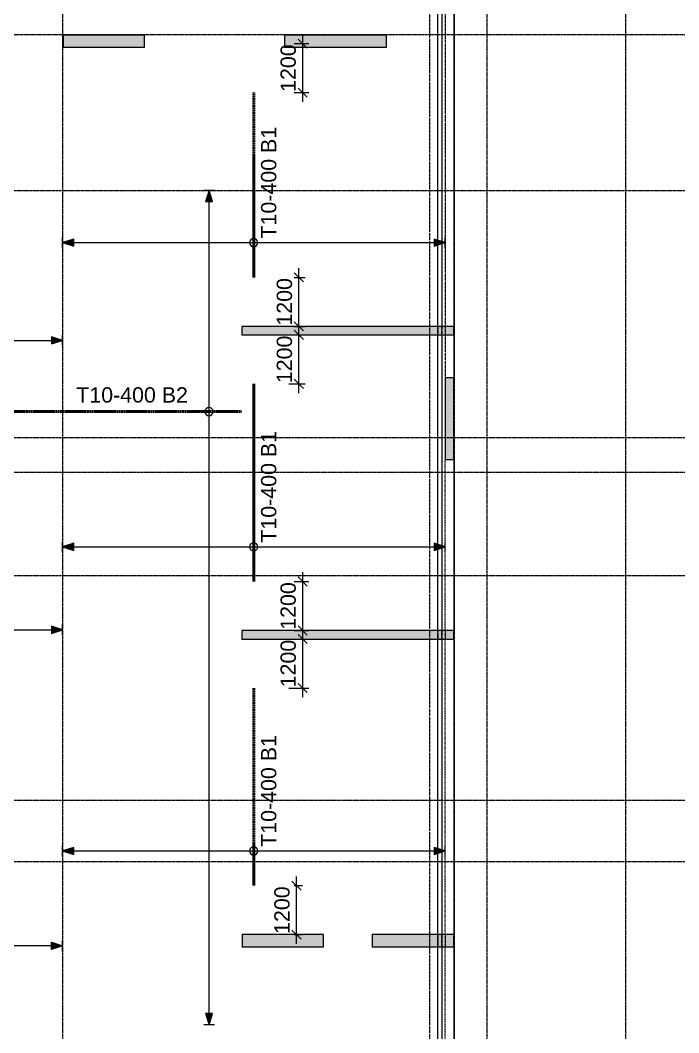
# Model space of a CAD drawing. Header units: millimetres. Extents: x -53802 to 55300, y -23895 to 35510.
# Drawn here: x 23011 to 39156, y -11198 to 13602 of the extents above; entities that cross this region are included whole.
import ezdxf

# ---------------------------------------------------------------- set-up
doc = ezdxf.new("R2010")
doc.units = ezdxf.units.MM
for name, pattern in [('cham gach', [5.5, 2.5, -1.5, 0, -1.5]), ('IMPORT-HIDDEN2', [4.7625, 3.175, -1.5875]), ('Ligne de quadrillage', [22.225, 12.7, -3.175, 3.175, -3.175]), ('Tiret', [2.5, 1.25, -1.25])]:
    doc.linetypes.add(name, pattern=pattern)
for name, color, linetype, lineweight in [('A-230-M_FLOOR', 192, 'Continuous', 15), ('A-230-MH_FLOOR', 190, 'cham gach', 9), ('ART-STR-DET-THIN', 5, 'Continuous', 15), ('ART-STR-SLAB-RBAR-BOT', 14, 'Continuous', 50), ('BM_STR_02F RC SLAB  - BOTTOM LAY_dwg', 8, 'Continuous', 5), ('S-280-M_COLUMN', 52, 'Continuous', 15), ('S-280-M_STRUCT_FRAME', 12, 'Continuous', 15), ('S-280-MH_COLUMN', 52, 'Tiret', 5), ('VERICAL', 7, 'Continuous', 5), ('Z-030-M_GRID', 191, 'Continuous', 5)]:
    doc.layers.add(name, color=color, linetype=linetype, lineweight=lineweight)
doc.styles.add('Arial', font='arial.ttf', dxfattribs={"height": 375})

# ---------------------------------------------------------------- blocks, each defined once
blk = doc.blocks.new('BM_STR_02F RC SLAB  - BOTTOM LAY_dwg__U5-3701909-4_025 - 02F - BOTTOM REINFORCEMENT')
at = {"layer": 'ART-STR-DET-THIN'}
blk.add_hatch(color=252, dxfattribs=at).paths.add_polyline_path([(2234, 275), (2409, 275), (2322, 0)], flags=0)
at = {"layer": 'ART-STR-DET-THIN', "color": 252}
for p, q in [((2322, 275), (2322, 47825)), ((2234, 275), (2409, 275)), ((2322, 0), (2234, 275)), ((2409, 275), (2322, 0)), ((2191, 0), (2453, 0))]:
    blk.add_line(p, q, dxfattribs=at)
blk = doc.blocks.new('BM_STR_02F RC SLAB  - BOTTOM LAY_dwg__U85-3701930-4_025 - 02F - BOTTOM REINFORCEMENT')
at = {"layer": 'ART-STR-DET-THIN'}
for points in [[(830, 20160), (712, 20160), (800, 20435), (887, 20160)], [(800, 0), (712, 275), (887, 275), (830, 96)]]:
    blk.add_hatch(color=252, dxfattribs=at).paths.add_polyline_path(points, flags=0)
at = {"layer": 'ART-STR-DET-THIN', "color": 252}
for p, q in [((669, 20435), (931, 20435)), ((712, 20160), (800, 20435)), ((800, 20435), (887, 20160)), ((830, 20160), (712, 20160)), ((800, 275), (800, 20160)), ((887, 20160), (830, 20160)), ((800, 0), (712, 275)), ((712, 275), (887, 275)), ((887, 275), (830, 96)), ((669, 0), (931, 0)), ((830, 96), (800, 0))]:
    blk.add_line(p, q, dxfattribs=at)
blk.add_circle((800, 15017), 100, dxfattribs=at)
at = {"layer": 'ART-STR-SLAB-RBAR-BOT', "linetype": 'IMPORT-HIDDEN2'}
blk.add_line((5900, 15017), (0, 15017), dxfattribs=at)
blk = doc.blocks.new('BM_STR_02F RC SLAB  - BOTTOM LAY_dwg__U55-3701936-4_025 - 02F - BOTTOM REINFORCEMENT')
at = {"layer": 'ART-STR-DET-THIN'}
for points in [[(763, 9105), (851, 9380), (938, 9105)], [(763, 275), (938, 275), (851, 0)]]:
    blk.add_hatch(color=252, dxfattribs=at).paths.add_polyline_path(points, flags=0)
at = {"layer": 'ART-STR-DET-THIN', "color": 252}
for p, q in [((720, 9380), (982, 9380)), ((763, 9105), (851, 9380)), ((851, 9380), (938, 9105)), ((938, 9105), (763, 9105)), ((851, 275), (851, 9105)), ((763, 275), (938, 275)), ((851, 0), (763, 275)), ((938, 275), (851, 0)), ((720, 0), (982, 0))]:
    blk.add_line(p, q, dxfattribs=at)
blk.add_circle((851, 4685), 100, dxfattribs=at)
at = {"layer": 'ART-STR-SLAB-RBAR-BOT', "linetype": 'IMPORT-HIDDEN2'}
blk.add_line((4840, 4685), (0, 4685), dxfattribs=at)
blk = doc.blocks.new('BM_STR_02F RC SLAB  - BOTTOM LAY_dwg__ArchTick-3701911-4_025 - 02F - BOTTOM REINFORCEMENT')
at = {"layer": 'VERICAL'}
blk.add_line((-0.5, -0.5), (0.5, 0.5), dxfattribs=at)
blk = doc.blocks.new('BM_STR_02F RC SLAB  - BOTTOM LAY_dwg__U10-3701937-4_025 - 02F - BOTTOM REINFORCEMENT')
at = {"layer": 'ART-STR-DET-THIN'}
for points in [[(763, 9105), (851, 9380), (938, 9105)], [(763, 275), (938, 275), (851, 0)]]:
    blk.add_hatch(color=252, dxfattribs=at).paths.add_polyline_path(points, flags=0)
at = {"layer": 'ART-STR-DET-THIN', "color": 252}
for p, q in [((720, 9380), (982, 9380)), ((763, 9105), (851, 9380)), ((851, 9380), (938, 9105)), ((938, 9105), (763, 9105)), ((851, 275), (851, 9105)), ((763, 275), (938, 275)), ((851, 0), (763, 275)), ((938, 275), (851, 0)), ((720, 0), (982, 0))]:
    blk.add_line(p, q, dxfattribs=at)
blk.add_circle((851, 4685), 100, dxfattribs=at)
at = {"layer": 'ART-STR-SLAB-RBAR-BOT', "linetype": 'IMPORT-HIDDEN2'}
blk.add_line((4840, 4685), (0, 4685), dxfattribs=at)
blk = doc.blocks.new('BM_STR_02F RC SLAB  - BOTTOM LAY_dwg__U11-3701938-4_025 - 02F - BOTTOM REINFORCEMENT')
at = {"layer": 'ART-STR-DET-THIN'}
for points in [[(763, 9105), (851, 9380), (938, 9105)], [(763, 275), (938, 275), (851, 0)]]:
    blk.add_hatch(color=252, dxfattribs=at).paths.add_polyline_path(points, flags=0)
at = {"layer": 'ART-STR-DET-THIN', "color": 252}
for p, q in [((720, 9380), (982, 9380)), ((763, 9105), (851, 9380)), ((851, 9380), (938, 9105)), ((938, 9105), (763, 9105)), ((851, 275), (851, 9105)), ((763, 275), (938, 275)), ((851, 0), (763, 275)), ((938, 275), (851, 0)), ((720, 0), (982, 0))]:
    blk.add_line(p, q, dxfattribs=at)
blk.add_circle((851, 4685), 100, dxfattribs=at)
at = {"layer": 'ART-STR-SLAB-RBAR-BOT', "linetype": 'IMPORT-HIDDEN2'}
blk.add_line((4525, 4685), (0, 4685), dxfattribs=at)
blk = doc.blocks.new('BM_STR_02F RC SLAB  - BOTTOM LAY_dwg__U12-3701940-4_025 - 02F - BOTTOM REINFORCEMENT')
at = {"layer": 'ART-STR-DET-THIN'}
for points in [[(963, 9225), (1051, 9500), (1138, 9225)], [(963, 275), (1138, 275), (1051, 0), (1030, 66)]]:
    blk.add_hatch(color=252, dxfattribs=at).paths.add_polyline_path(points, flags=0)
at = {"layer": 'ART-STR-DET-THIN', "color": 252}
for p, q in [((920, 9500), (1182, 9500)), ((963, 9225), (1051, 9500)), ((1051, 9500), (1138, 9225)), ((1138, 9225), (963, 9225)), ((1051, 275), (1051, 9225)), ((963, 275), (1138, 275)), ((1030, 66), (963, 275)), ((1138, 275), (1051, 0)), ((920, 0), (1182, 0)), ((1051, 0), (1030, 66))]:
    blk.add_line(p, q, dxfattribs=at)
blk.add_circle((1051, 3604), 100, dxfattribs=at)
at = {"layer": 'ART-STR-SLAB-RBAR-BOT', "linetype": 'IMPORT-HIDDEN2'}
blk.add_line((3695, 3604), (0, 3604), dxfattribs=at)
blk = doc.blocks.new('BM_STR_02F RC SLAB  - BOTTOM LAY_dwg__U50-3701941-4_025 - 02F - BOTTOM REINFORCEMENT')
at = {"layer": 'ART-STR-DET-THIN'}
for points in [[(2288, 10355), (2376, 10630), (2463, 10355)], [(2288, 275), (2463, 275), (2376, 0)]]:
    blk.add_hatch(color=252, dxfattribs=at).paths.add_polyline_path(points, flags=0)
at = {"layer": 'ART-STR-DET-THIN', "color": 252}
for p, q in [((2245, 10630), (2507, 10630)), ((2288, 10355), (2376, 10630)), ((2376, 10630), (2463, 10355)), ((2463, 10355), (2288, 10355)), ((2376, 275), (2376, 10355)), ((2288, 275), (2463, 275)), ((2376, 0), (2288, 275)), ((2463, 275), (2376, 0)), ((2245, 0), (2507, 0))]:
    blk.add_line(p, q, dxfattribs=at)
blk.add_circle((2376, 4734), 100, dxfattribs=at)
at = {"layer": 'ART-STR-SLAB-RBAR-BOT', "linetype": 'IMPORT-HIDDEN2'}
blk.add_line((5041, 4734), (0, 4734), dxfattribs=at)
blk = doc.blocks.new('BM_STR_02F RC SLAB  - BOTTOM LAY_dwg-3033874-4_025 - 02F - BOTTOM REINFORCEMENT')
at = {"layer": 'VERICAL', "color": 8}
for p, q in [((29724, 13030), (30086, 13030)), ((29724, 11830), (30086, 11830)), ((29724, 7305), (29993, 7305)), ((29724, 6105), (29993, 6105)), ((29600, 5895), (29993, 5895)), ((29600, 4695), (29993, 4695)), ((29724, -145), (30086, -145)), ((29724, -1345), (30086, -1345)), ((29600, -1555), (30086, -1555)), ((29600, -2755), (30086, -2755)), ((29724, -7595), (29934, -7595)), ((29724, -8795), (29934, -8795))]:
    blk.add_line(p, q, dxfattribs=at)
at = {"layer": 'VERICAL', "color": 8, "flags": 128}
for points in [[(29936, 11605), (29936, 11830), (29936, 13030), (29936, 13255)], [(29843, 5880), (29843, 6105), (29843, 7305), (29843, 7530)], [(29843, 4470), (29843, 4695), (29843, 5895), (29843, 6120)], [(29936, -1570), (29936, -1345), (29936, -145), (29936, 80)], [(29936, -2980), (29936, -2755), (29936, -1555), (29936, -1330)], [(29784, -9020), (29784, -8795), (29784, -7595), (29784, -7370)]]:
    blk.add_lwpolyline(points, dxfattribs=at)
at = {"xscale": 225, "yscale": 225, "zscale": 225}
for p, rotation in [((29936, 13030), 270), ((29936, 11830), 89.99999999999999), ((29843, 7305), 270), ((29843, 6105), 89.99999999999999), ((29843, 5895), 270), ((29843, 4695), 89.99999999999999), ((29936, -145), 270), ((29936, -1345), 89.99999999999999), ((29936, -1555), 270), ((29936, -2755), 89.99999999999999), ((29784, -7595), 270), ((29784, -8795), 89.99999999999999)]:
    blk.add_blockref('BM_STR_02F RC SLAB  - BOTTOM LAY_dwg__ArchTick-3701911-4_025 - 02F - BOTTOM REINFORCEMENT', p, dxfattribs=dict(at, rotation=rotation))
at = {"extrusion": (0, 0, -1), "zscale": -1, "rotation": 90.00000000000001}
for name, p in [('BM_STR_02F RC SLAB  - BOTTOM LAY_dwg__U11-3701938-4_025 - 02F - BOTTOM REINFORCEMENT', (-24050, 7305)), ('BM_STR_02F RC SLAB  - BOTTOM LAY_dwg__U50-3701941-4_025 - 02F - BOTTOM REINFORCEMENT', (-13420, 3385)), ('BM_STR_02F RC SLAB  - BOTTOM LAY_dwg__U10-3701937-4_025 - 02F - BOTTOM REINFORCEMENT', (-24050, -145)), ('BM_STR_02F RC SLAB  - BOTTOM LAY_dwg__U12-3701940-4_025 - 02F - BOTTOM REINFORCEMENT', (-14550, -2380)), ('BM_STR_02F RC SLAB  - BOTTOM LAY_dwg__U55-3701936-4_025 - 02F - BOTTOM REINFORCEMENT', (-24050, -7595))]:
    blk.add_blockref(name, p, dxfattribs=at)
at = {"extrusion": (0, 0, -1), "zscale": -1}
blk.add_blockref('BM_STR_02F RC SLAB  - BOTTOM LAY_dwg__U85-3701930-4_025 - 02F - BOTTOM REINFORCEMENT', (-28440, -11000), dxfattribs=at)
at = {"rotation": 89.99999999999999}
blk.add_blockref('BM_STR_02F RC SLAB  - BOTTOM LAY_dwg__U5-3701909-4_025 - 02F - BOTTOM REINFORCEMENT', (24050, -11390), dxfattribs=at)
at = {"layer": 'VERICAL', "color": 3, "char_height": 375, "width": 1390.82, "attachment_point": 2, "rotation": 90, "line_spacing_factor": 0.938532, "style": 'Arial'}
for insert in [(29392, 12430), (29299, 6705), (29299, 5295), (29392, -745), (29392, -2155), (29240, -8195)]:
    blk.add_mtext('1200', dxfattribs=dict(at, insert=insert))
at = {"layer": 'VERICAL', "char_height": 375, "width": 3262.01, "attachment_point": 1, "rotation": 90, "line_spacing_factor": 0.938532, "style": 'Arial'}
for insert in [(28914, 8256), (28914, 806), (28914, -6644)]:
    blk.add_mtext('T10-400 B1', dxfattribs=dict(at, insert=insert))
at = {"layer": 'VERICAL', "insert": (24385, 4613), "char_height": 375, "width": 3262.01, "attachment_point": 1, "line_spacing_factor": 0.938532, "style": 'Arial'}
blk.add_mtext('T10-400 B2', dxfattribs=at)

msp = doc.modelspace()

# ---------------------------------------------------------------- hatches: boundary and pattern name
at = {"layer": 'S-280-M_COLUMN'}
for points in [[(24060, 12940), (26060, 12940), (26060, 13240), (24060, 13240)], [(29490, 12940), (31990, 12940), (31990, 13240), (29490, 13240)], [(28440, 5895), (33640, 5895), (33640, 6105), (28440, 6105)], [(33430, 2840), (33640, 2840), (33640, 4840), (33430, 4840)], [(28440, -1555), (33640, -1555), (33640, -1345), (28440, -1345)], [(28450, -9095), (30450, -9095), (30450, -8795), (28450, -8795)], [(31640, -9095), (33640, -9095), (33640, -8795), (31640, -8795)]]:
    msp.add_hatch(color=1, dxfattribs=at).paths.add_polyline_path(points, flags=0)

# ---------------------------------------------------------------- linework, layer by layer
at = {"layer": 'A-230-M_FLOOR'}
for p, q in [((33250, 6105), (33250, 14560)), ((33350, 14560), (33350, 6105)), ((33640, 14560), (33640, 6105)), ((33250, -1345), (33250, 5895)), ((33350, 5895), (33350, -1345)), ((33640, 5895), (33640, 4840)), ((33640, 2840), (33640, -1345)), ((33250, -8795), (33250, -1555)), ((33350, -1555), (33350, -8795)), ((33640, -1555), (33640, -8795)), ((33250, -14850), (33250, -9095)), ((33350, -9095), (33350, -14950)), ((33640, -9095), (33640, -15240))]:
    msp.add_line(p, q, dxfattribs=at)
at = {"layer": 'A-230-MH_FLOOR', "color": 7, "lineweight": 5}
for p, q in [((33050, -14650), (33050, 15160)), ((33430, 14770), (33430, 4840)), ((33250, 5895), (33250, 6105)), ((33350, 6105), (33350, 5895)), ((33250, -1555), (33250, -1345)), ((33350, -1345), (33350, -1555)), ((33430, -1345), (33430, -1555)), ((33250, -9095), (33250, -8795)), ((33350, -8795), (33350, -9095)), ((33430, -8795), (33430, -9095))]:
    msp.add_line(p, q, dxfattribs=at)
at = {"layer": 'S-280-M_COLUMN'}
for p, q in [((26060, 13240), (24060, 13240)), ((24060, 13240), (24060, 12940)), ((26060, 12940), (26060, 13240)), ((31990, 13240), (29490, 13240)), ((29490, 13240), (29490, 12940)), ((31990, 12940), (31990, 13240)), ((24060, 12940), (26060, 12940)), ((29490, 12940), (31990, 12940)), ((33640, 6105), (28440, 6105)), ((28440, 6105), (28440, 5895)), ((33640, 5895), (33640, 6105)), ((28440, 5895), (33640, 5895)), ((33430, 4840), (33430, 2840)), ((33640, 4840), (33430, 4840)), ((33640, 2840), (33640, 4840)), ((33430, 2840), (33640, 2840)), ((28440, -1345), (28440, -1555)), ((33640, -1345), (28440, -1345)), ((33640, -1555), (33640, -1345)), ((28440, -1555), (33640, -1555)), ((30450, -8795), (28450, -8795)), ((28450, -8795), (28450, -9095)), ((30450, -9095), (30450, -8795)), ((33640, -8795), (31640, -8795)), ((31640, -8795), (31640, -9095)), ((33640, -9095), (33640, -8795)), ((28450, -9095), (30450, -9095)), ((31640, -9095), (33640, -9095))]:
    msp.add_line(p, q, dxfattribs=at)
at = {"layer": 'S-280-M_STRUCT_FRAME', "linetype": 'Tiret', "lineweight": 5}
for p, q in [((33430, -1345), (33430, 2840)), ((33430, -8795), (33430, -1555)), ((33430, -15030), (33430, -9095))]:
    msp.add_line(p, q, dxfattribs=at)
at = {"layer": 'S-280-MH_COLUMN', "color": 10}
for p, q in [((33250, 6105), (33250, 5895)), ((33350, 5895), (33350, 6105)), ((33250, -1345), (33250, -1555)), ((33350, -1555), (33350, -1345)), ((33250, -8795), (33250, -9095)), ((33350, -9095), (33350, -8795))]:
    msp.add_line(p, q, dxfattribs=at)
at = {"layer": 'Z-030-M_GRID', "linetype": 'Ligne de quadrillage'}
for p, q in [((24050, 35509.7), (24050, -22244.6)), ((33650, 35509.7), (33650, -22244.6)), ((34450, 35509.7), (34450, -20339.6)), ((37850, 35509.7), (37850, -22244.6)), ((-50246.6, 13250), (50533.3, 13250)), ((-52151.6, 9435), (50533.3, 9435)), ((-52151.6, 3385), (50533.3, 3385)), ((-50246.6, 2535), (50533.3, 2535)), ((-52151.6, 0), (50533.3, 0)), ((-52151.6, -5500), (50533.3, -5500)), ((-52151.6, -7000), (50533.3, -7000))]:
    msp.add_line(p, q, dxfattribs=at)

# ---------------------------------------------------------------- block references
at = {"layer": 'BM_STR_02F RC SLAB  - BOTTOM LAY_dwg', "color": 7}
msp.add_blockref('BM_STR_02F RC SLAB  - BOTTOM LAY_dwg-3033874-4_025 - 02F - BOTTOM REINFORCEMENT', (0, 0), dxfattribs=at)

doc.saveas('drawing.dxf')
